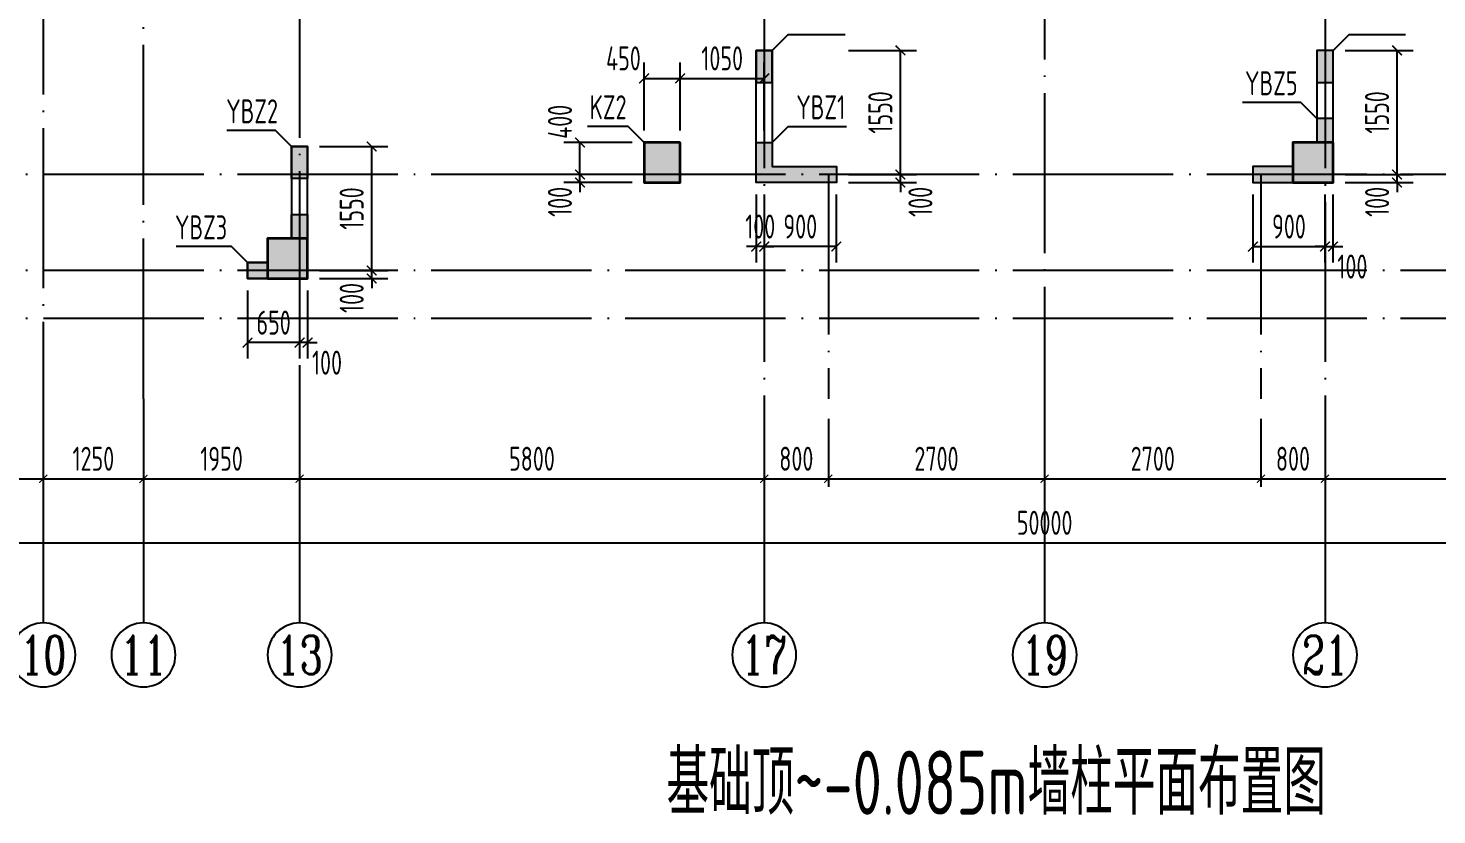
# Model space of a CAD drawing. Extents: x -668857 to 185752, y -270966 to 286822.
# Drawn here: x -306025 to -288441, y 196513 to 206339 of the extents above; entities that cross this region are included whole.
import ezdxf
from ezdxf.enums import TextEntityAlignment as Align

# ---------------------------------------------------------------- set-up
doc = ezdxf.new("R2010")
doc.units = 0
doc.header["$LTSCALE"] = 1000
doc.linetypes.add('DOTE', pattern=[2.42, 2, -0.2, 0.02, -0.2])
doc.layers.get('0').update_dxf_attribs({"linetype": 'CONTINUOUS'})
doc.layers.get('DEFPOINTS').update_dxf_attribs({"linetype": 'CONTINUOUS'})
for name, color, linetype in [('A-AXIS', 1, 'CONTINUOUS'), ('A-DOTE', 10, 'DOTE'), ('AXIS_NUM', 7, 'CONTINUOUS'), ('COLU_DE_TEXT', 7, 'CONTINUOUS'), ('LABEL', 1, 'CONTINUOUS'), ('PUB_TEXT', 2, 'CONTINUOUS'), ('S-Q墙实线', 6, 'CONTINUOUS'), ('S-Q墙标注', 3, 'CONTINUOUS'), ('S-X详图填充', 252, 'CONTINUOUS'), ('S-X详图实线', 4, 'CONTINUOUS'), ('S-Y一般标注', 3, 'CONTINUOUS'), ('S-Z柱实线', 6, 'CONTINUOUS')]:
    doc.layers.add(name, color=color, linetype=linetype)
doc.styles.add('TSSD_Axis', font='complex.shx', dxfattribs={"width": 0.7, "bigfont": 'hztxt.shx'})
doc.styles.add('TSSD_DIMENSION', font='Tssdeng.shx', dxfattribs={"width": 0.7, "bigfont": 'tssdchn.shx'})
doc.styles.add('TSSD_REIN', font='tssdeng.shx', dxfattribs={"width": 0.7, "height": 300, "bigfont": 'tssdchn.shx'})
doc.styles.add('结构文字', font='zstxt.shx', dxfattribs={"width": 0.7, "bigfont": 'zshz.shx'})
doc.dimstyles.new('STRUCK', dxfattribs={"dimtxt": 400, "dimasz": 121, "dimexe": 200, "dimexo": 150, "dimgap": 115, "dimtad": 1, "dimdec": 0, "dimdsep": 46, "dimtxsty": '结构文字', "dimblk": 'ARCHTICK', "dimcen": 400, "dimclrd": 3, "dimclre": 3, "dimclrt": 7, "dimadec": 0, "dimazin": 0, "dimtfac": 1, "dimtdec": 0, "dimtix": 1, "dimtmove": 2, "dimatfit": 3, "dimldrblk": '_DIMX', "dimfxl": 1, "dimtolj": 1, "dimtzin": 0, "dimarcsym": 0})
doc.dimstyles.new('TSSD_100_100', dxfattribs={"dimtxt": 300, "dimasz": 100, "dimexe": 100, "dimexo": 250, "dimgap": 100, "dimtad": 1, "dimdec": 0, "dimzin": 0, "dimdsep": 46, "dimtxsty": 'TSSD_DIMENSION', "dimblk": 'ARCHTICK', "dimcen": 0, "dimdle": 100, "dimclrt": 7, "dimadec": 0, "dimazin": 0, "dimtfac": 1, "dimtdec": 0, "dimtix": 1, "dimtmove": 2, "dimatfit": 3, "dimldrblk": 'ARCHTICK', "dimfxl": 1, "dimtolj": 1, "dimtzin": 0, "dimarcsym": 0})

# ---------------------------------------------------------------- blocks, each defined once
blk = doc.blocks.new('_ArchTick')
at = {"color": 0, "linetype": 'ByBlock', "const_width": 0.15}
blk.add_lwpolyline([(-0.5, -0.5), (0.5, 0.5)], dxfattribs=at)
blk = doc.blocks.new('*D691')
at = {"layer": 'DEFPOINTS', "color": 0, "transparency": 16777216}
for p in [(-295937, 204511), (-295137, 204511), (-295937, 204411)]:
    blk.add_point(p, dxfattribs=at)
at = {"layer": 'S-Q墙标注', "color": 3, "lineweight": -2, "transparency": 16777216}
for p, q in [((-295787, 204511), (-294937, 204511)), ((-295137, 204511), (-295137, 204632)), ((-295137, 204411), (-295137, 204511)), ((-295787, 204411), (-294937, 204411)), ((-295137, 204411), (-295137, 204290))]:
    blk.add_line(p, q, dxfattribs=at)
at = {"layer": 'S-Q墙标注', "color": 3, "lineweight": -2, "transparency": 16777216, "xscale": 121, "yscale": 121, "zscale": 121}
for p, rotation in [((-295137, 204511), 270), ((-295137, 204411), 90)]:
    blk.add_blockref('_ArchTick', p, dxfattribs=dict(at, rotation=rotation))
at = {"layer": 'S-Q墙标注', "color": 7, "transparency": 16777216, "insert": (-294887, 204169), "char_height": 300, "attachment_point": 5, "rotation": 90, "style": 'TSSD_REIN'}
blk.add_mtext('\\A1;100', dxfattribs=at)
blk = doc.blocks.new('_DIMX')
blk.add_line((-150, 0), (150, 0))
at = {"const_width": 50}
blk.add_lwpolyline([(-70, -70), (70, 70)], dxfattribs=at)
blk = doc.blocks.new('*D692')
at = {"layer": 'DEFPOINTS', "color": 0, "transparency": 16777216}
for p in [(-295937, 206061), (-295137, 206061), (-295937, 204511)]:
    blk.add_point(p, dxfattribs=at)
at = {"layer": 'S-Q墙标注', "color": 3, "lineweight": -2, "transparency": 16777216}
for p, q in [((-295787, 206061), (-294937, 206061)), ((-295137, 204511), (-295137, 206061)), ((-295787, 204511), (-294937, 204511))]:
    blk.add_line(p, q, dxfattribs=at)
at = {"layer": 'S-Q墙标注', "color": 3, "lineweight": -2, "transparency": 16777216, "xscale": 121, "yscale": 121, "zscale": 121}
for p, rotation in [((-295137, 206061), 90), ((-295137, 204511), 270)]:
    blk.add_blockref('_ArchTick', p, dxfattribs=dict(at, rotation=rotation))
at = {"layer": 'S-Q墙标注', "color": 7, "transparency": 16777216, "insert": (-295387, 205286), "char_height": 300, "attachment_point": 5, "rotation": 90, "style": 'TSSD_REIN'}
blk.add_mtext('\\A1;1550', dxfattribs=at)
blk = doc.blocks.new('*D693')
at = {"layer": 'DEFPOINTS', "color": 0, "transparency": 16777216}
for p in [(-296837, 204411), (-295937, 204411), (-296837, 203611)]:
    blk.add_point(p, dxfattribs=at)
at = {"layer": 'S-Q墙标注', "color": 3, "lineweight": -2, "transparency": 16777216}
for p, q in [((-296837, 204261), (-296837, 203411)), ((-295937, 204261), (-295937, 203411)), ((-295937, 203611), (-296837, 203611))]:
    blk.add_line(p, q, dxfattribs=at)
at = {"layer": 'S-Q墙标注', "color": 3, "lineweight": -2, "transparency": 16777216, "xscale": 121, "yscale": 121, "zscale": 121, "rotation": 180}
blk.add_blockref('_ArchTick', (-296837, 203611), dxfattribs=at)
at = {"layer": 'S-Q墙标注', "color": 3, "lineweight": -2, "transparency": 16777216, "xscale": 121, "yscale": 121, "zscale": 121}
blk.add_blockref('_ArchTick', (-295937, 203611), dxfattribs=at)
at = {"layer": 'S-Q墙标注', "color": 7, "transparency": 16777216, "insert": (-296387, 203861), "char_height": 300, "attachment_point": 5, "style": 'TSSD_REIN'}
blk.add_mtext('\\A1;900', dxfattribs=at)
blk = doc.blocks.new('*D694')
at = {"layer": 'DEFPOINTS', "color": 0, "transparency": 16777216}
for p in [(-296937, 204411), (-296837, 204411), (-296937, 203611)]:
    blk.add_point(p, dxfattribs=at)
at = {"layer": 'S-Q墙标注', "color": 3, "lineweight": -2, "transparency": 16777216}
for p, q in [((-296937, 204261), (-296937, 203411)), ((-296837, 204261), (-296837, 203411)), ((-296937, 203611), (-297058, 203611)), ((-296837, 203611), (-296937, 203611)), ((-296837, 203611), (-296716, 203611))]:
    blk.add_line(p, q, dxfattribs=at)
at = {"layer": 'S-Q墙标注', "color": 3, "lineweight": -2, "transparency": 16777216, "xscale": 121, "yscale": 121, "zscale": 121}
blk.add_blockref('_ArchTick', (-296937, 203611), dxfattribs=at)
at = {"layer": 'S-Q墙标注', "color": 3, "lineweight": -2, "transparency": 16777216, "xscale": 121, "yscale": 121, "zscale": 121, "rotation": 180}
blk.add_blockref('_ArchTick', (-296837, 203611), dxfattribs=at)
at = {"layer": 'S-Q墙标注', "color": 7, "transparency": 16777216, "insert": (-296887, 203861), "char_height": 300, "attachment_point": 5, "style": 'TSSD_REIN'}
blk.add_mtext('\\A1;100', dxfattribs=at)
blk = doc.blocks.new('*D695')
at = {"layer": 'DEFPOINTS', "color": 0, "transparency": 16777216}
for p in [(-302537, 203311), (-301737, 203311), (-302537, 203211)]:
    blk.add_point(p, dxfattribs=at)
at = {"layer": 'S-Q墙标注', "color": 3, "lineweight": -2, "transparency": 16777216}
for p, q in [((-302387, 203311), (-301537, 203311)), ((-301737, 203311), (-301737, 203432)), ((-301737, 203211), (-301737, 203311)), ((-302387, 203211), (-301537, 203211)), ((-301737, 203211), (-301737, 203090))]:
    blk.add_line(p, q, dxfattribs=at)
at = {"layer": 'S-Q墙标注', "color": 3, "lineweight": -2, "transparency": 16777216, "xscale": 121, "yscale": 121, "zscale": 121}
for p, rotation in [((-301737, 203311), 270), ((-301737, 203211), 90)]:
    blk.add_blockref('_ArchTick', p, dxfattribs=dict(at, rotation=rotation))
at = {"layer": 'S-Q墙标注', "color": 7, "transparency": 16777216, "insert": (-301987, 202969), "char_height": 300, "attachment_point": 5, "rotation": 90, "style": 'TSSD_REIN'}
blk.add_mtext('\\A1;100', dxfattribs=at)
blk = doc.blocks.new('*D696')
at = {"layer": 'DEFPOINTS', "color": 0, "transparency": 16777216}
for p in [(-302537, 204861), (-301737, 204861), (-302537, 203311)]:
    blk.add_point(p, dxfattribs=at)
at = {"layer": 'S-Q墙标注', "color": 3, "lineweight": -2, "transparency": 16777216}
for p, q in [((-302387, 204861), (-301537, 204861)), ((-301737, 203311), (-301737, 204861)), ((-302387, 203311), (-301537, 203311))]:
    blk.add_line(p, q, dxfattribs=at)
at = {"layer": 'S-Q墙标注', "color": 3, "lineweight": -2, "transparency": 16777216, "xscale": 121, "yscale": 121, "zscale": 121}
for p, rotation in [((-301737, 204861), 90), ((-301737, 203311), 270)]:
    blk.add_blockref('_ArchTick', p, dxfattribs=dict(at, rotation=rotation))
at = {"layer": 'S-Q墙标注', "color": 7, "transparency": 16777216, "insert": (-301987, 204086), "char_height": 300, "attachment_point": 5, "rotation": 90, "style": 'TSSD_REIN'}
blk.add_mtext('\\A1;1550', dxfattribs=at)
blk = doc.blocks.new('*D697')
at = {"layer": 'DEFPOINTS', "color": 0, "transparency": 16777216}
for p in [(-302637, 203211), (-302537, 203211), (-302637, 202411)]:
    blk.add_point(p, dxfattribs=at)
at = {"layer": 'S-Q墙标注', "color": 3, "lineweight": -2, "transparency": 16777216}
for p, q in [((-302637, 203061), (-302637, 202211)), ((-302537, 203061), (-302537, 202211)), ((-302637, 202411), (-302758, 202411)), ((-302537, 202411), (-302637, 202411)), ((-302537, 202411), (-302416, 202411))]:
    blk.add_line(p, q, dxfattribs=at)
at = {"layer": 'S-Q墙标注', "color": 3, "lineweight": -2, "transparency": 16777216, "xscale": 121, "yscale": 121, "zscale": 121}
blk.add_blockref('_ArchTick', (-302637, 202411), dxfattribs=at)
at = {"layer": 'S-Q墙标注', "color": 3, "lineweight": -2, "transparency": 16777216, "xscale": 121, "yscale": 121, "zscale": 121, "rotation": 180}
blk.add_blockref('_ArchTick', (-302537, 202411), dxfattribs=at)
at = {"layer": 'S-Q墙标注', "color": 7, "transparency": 16777216, "insert": (-302295, 202161), "char_height": 300, "attachment_point": 5, "style": 'TSSD_REIN'}
blk.add_mtext('\\A1;100', dxfattribs=at)
blk = doc.blocks.new('*D698')
at = {"layer": 'DEFPOINTS', "color": 0, "transparency": 16777216}
for p in [(-303287, 203211), (-302637, 203211), (-303287, 202411)]:
    blk.add_point(p, dxfattribs=at)
at = {"layer": 'S-Q墙标注', "color": 3, "lineweight": -2, "transparency": 16777216}
for p, q in [((-303287, 203061), (-303287, 202211)), ((-302637, 203061), (-302637, 202211)), ((-302637, 202411), (-303287, 202411))]:
    blk.add_line(p, q, dxfattribs=at)
at = {"layer": 'S-Q墙标注', "color": 3, "lineweight": -2, "transparency": 16777216, "xscale": 121, "yscale": 121, "zscale": 121, "rotation": 180}
blk.add_blockref('_ArchTick', (-303287, 202411), dxfattribs=at)
at = {"layer": 'S-Q墙标注', "color": 3, "lineweight": -2, "transparency": 16777216, "xscale": 121, "yscale": 121, "zscale": 121}
blk.add_blockref('_ArchTick', (-302637, 202411), dxfattribs=at)
at = {"layer": 'S-Q墙标注', "color": 7, "transparency": 16777216, "insert": (-302962, 202661), "char_height": 300, "attachment_point": 5, "style": 'TSSD_REIN'}
blk.add_mtext('\\A1;650', dxfattribs=at)
blk = doc.blocks.new('*D764')
at = {"layer": 'DEFPOINTS', "color": 0, "transparency": 16777216}
for p in [(-289737, 204511), (-288937, 204511), (-289737, 204411)]:
    blk.add_point(p, dxfattribs=at)
at = {"layer": 'S-Q墙标注', "color": 3, "lineweight": -2, "transparency": 16777216}
for p, q in [((-289587, 204511), (-288737, 204511)), ((-288937, 204511), (-288937, 204632)), ((-288937, 204411), (-288937, 204511)), ((-289587, 204411), (-288737, 204411)), ((-288937, 204411), (-288937, 204290))]:
    blk.add_line(p, q, dxfattribs=at)
at = {"layer": 'S-Q墙标注', "color": 3, "lineweight": -2, "transparency": 16777216, "xscale": 121, "yscale": 121, "zscale": 121}
for p, rotation in [((-288937, 204511), 270), ((-288937, 204411), 90)]:
    blk.add_blockref('_ArchTick', p, dxfattribs=dict(at, rotation=rotation))
at = {"layer": 'S-Q墙标注', "color": 7, "transparency": 16777216, "insert": (-289187, 204169), "char_height": 300, "attachment_point": 5, "rotation": 90, "style": 'TSSD_REIN'}
blk.add_mtext('\\A1;100', dxfattribs=at)
blk = doc.blocks.new('*D765')
at = {"layer": 'DEFPOINTS', "color": 0, "transparency": 16777216}
for p in [(-289737, 206061), (-288937, 206061), (-289737, 204511)]:
    blk.add_point(p, dxfattribs=at)
at = {"layer": 'S-Q墙标注', "color": 3, "lineweight": -2, "transparency": 16777216}
for p, q in [((-289587, 206061), (-288737, 206061)), ((-288937, 204511), (-288937, 206061)), ((-289587, 204511), (-288737, 204511))]:
    blk.add_line(p, q, dxfattribs=at)
at = {"layer": 'S-Q墙标注', "color": 3, "lineweight": -2, "transparency": 16777216, "xscale": 121, "yscale": 121, "zscale": 121}
for p, rotation in [((-288937, 206061), 90), ((-288937, 204511), 270)]:
    blk.add_blockref('_ArchTick', p, dxfattribs=dict(at, rotation=rotation))
at = {"layer": 'S-Q墙标注', "color": 7, "transparency": 16777216, "insert": (-289187, 205286), "char_height": 300, "attachment_point": 5, "rotation": 90, "style": 'TSSD_REIN'}
blk.add_mtext('\\A1;1550', dxfattribs=at)
blk = doc.blocks.new('*D766')
at = {"layer": 'DEFPOINTS', "color": 0, "transparency": 16777216}
for p in [(-290737, 204411), (-289837, 204411), (-289837, 203611)]:
    blk.add_point(p, dxfattribs=at)
at = {"layer": 'S-Q墙标注', "color": 3, "lineweight": -2, "transparency": 16777216}
for p, q in [((-290737, 204261), (-290737, 203411)), ((-289837, 204261), (-289837, 203411)), ((-290737, 203611), (-289837, 203611))]:
    blk.add_line(p, q, dxfattribs=at)
at = {"layer": 'S-Q墙标注', "color": 3, "lineweight": -2, "transparency": 16777216, "xscale": 121, "yscale": 121, "zscale": 121, "rotation": 180}
blk.add_blockref('_ArchTick', (-290737, 203611), dxfattribs=at)
at = {"layer": 'S-Q墙标注', "color": 3, "lineweight": -2, "transparency": 16777216, "xscale": 121, "yscale": 121, "zscale": 121}
blk.add_blockref('_ArchTick', (-289837, 203611), dxfattribs=at)
at = {"layer": 'S-Q墙标注', "color": 7, "transparency": 16777216, "insert": (-290287, 203861), "char_height": 300, "attachment_point": 5, "style": 'TSSD_REIN'}
blk.add_mtext('\\A1;900', dxfattribs=at)
blk = doc.blocks.new('*D767')
at = {"layer": 'DEFPOINTS', "color": 0, "transparency": 16777216}
for p in [(-289837, 204411), (-289737, 204411), (-289737, 203611)]:
    blk.add_point(p, dxfattribs=at)
at = {"layer": 'S-Q墙标注', "color": 3, "lineweight": -2, "transparency": 16777216}
for p, q in [((-289837, 204261), (-289837, 203411)), ((-289737, 204261), (-289737, 203411)), ((-289837, 203611), (-289958, 203611)), ((-289837, 203611), (-289737, 203611)), ((-289737, 203611), (-289616, 203611))]:
    blk.add_line(p, q, dxfattribs=at)
at = {"layer": 'S-Q墙标注', "color": 3, "lineweight": -2, "transparency": 16777216, "xscale": 121, "yscale": 121, "zscale": 121}
blk.add_blockref('_ArchTick', (-289837, 203611), dxfattribs=at)
at = {"layer": 'S-Q墙标注', "color": 3, "lineweight": -2, "transparency": 16777216, "xscale": 121, "yscale": 121, "zscale": 121, "rotation": 180}
blk.add_blockref('_ArchTick', (-289737, 203611), dxfattribs=at)
at = {"layer": 'S-Q墙标注', "color": 7, "transparency": 16777216, "insert": (-289495, 203361), "char_height": 300, "attachment_point": 5, "style": 'TSSD_REIN'}
blk.add_mtext('\\A1;100', dxfattribs=at)
blk = doc.blocks.new('20210825.01504759')
at = {"layer": 'S-Z柱实线', "color": 2, "lineweight": 35}
for points in [[(15350, 4000), (14900, 4000), (14900, 3500), (15350, 3500)], [(23500, 4000), (23000, 4000), (23000, 3500), (23500, 3500)], [(10700, 2800), (10200, 2800), (10200, 2300), (10700, 2300)]]:
    blk.add_lwpolyline(points, close=True, dxfattribs=at)
blk = doc.blocks.new('*D955')
at = {"layer": 'DEFPOINTS', "color": 0, "transparency": 16777216}
for p in [(18350, 5400), (20300, 5400), (20300, 4400)]:
    blk.add_point(p, dxfattribs=at)
at = {"layer": 'S-Y一般标注', "color": 0, "lineweight": -2, "transparency": 16777216}
for p, q in [((18350, 5150), (18350, 4300)), ((20300, 5150), (20300, 4300)), ((18250, 4400), (20400, 4400))]:
    blk.add_line(p, q, dxfattribs=at)
at = {"layer": 'S-Y一般标注', "color": 0, "lineweight": -2, "transparency": 16777216, "xscale": 100, "yscale": 100, "zscale": 100, "rotation": 180}
blk.add_blockref('_ArchTick', (18350, 4400), dxfattribs=at)
at = {"layer": 'S-Y一般标注', "color": 0, "lineweight": -2, "transparency": 16777216, "xscale": 100, "yscale": 100, "zscale": 100}
blk.add_blockref('_ArchTick', (20300, 4400), dxfattribs=at)
at = {"layer": 'S-Y一般标注', "color": 7, "transparency": 16777216, "insert": (19325, 4650), "char_height": 300, "attachment_point": 5, "style": 'TSSD_DIMENSION'}
blk.add_mtext('\\A1;1950', dxfattribs=at)
blk = doc.blocks.new('ts_axno')
at = {"color": 0, "linetype": 'ByBlock', "lineweight": -2}
blk.add_circle((0, 0), 0.5, dxfattribs=at)
at = {"color": 0, "linetype": 'ByBlock', "lineweight": -2, "style": 'TSSD_Axis', "width": 0.7}
blk.add_attdef('A', text='', height=0.6, dxfattribs=at).set_placement((0, 0), align=Align.MIDDLE_CENTER)
blk = doc.blocks.new('*D956')
at = {"layer": 'DEFPOINTS', "color": 0, "transparency": 16777216}
for p in [(20300, 5400), (26100, 5400), (26100, 4400)]:
    blk.add_point(p, dxfattribs=at)
at = {"layer": 'S-Y一般标注', "color": 0, "lineweight": -2, "transparency": 16777216}
for p, q in [((20300, 5150), (20300, 4300)), ((26100, 5150), (26100, 4300)), ((20200, 4400), (26200, 4400))]:
    blk.add_line(p, q, dxfattribs=at)
at = {"layer": 'S-Y一般标注', "color": 0, "lineweight": -2, "transparency": 16777216, "xscale": 100, "yscale": 100, "zscale": 100, "rotation": 180}
blk.add_blockref('_ArchTick', (20300, 4400), dxfattribs=at)
at = {"layer": 'S-Y一般标注', "color": 0, "lineweight": -2, "transparency": 16777216, "xscale": 100, "yscale": 100, "zscale": 100}
blk.add_blockref('_ArchTick', (26100, 4400), dxfattribs=at)
at = {"layer": 'S-Y一般标注', "color": 7, "transparency": 16777216, "insert": (23200, 4650), "char_height": 300, "attachment_point": 5, "style": 'TSSD_DIMENSION'}
blk.add_mtext('\\A1;5800', dxfattribs=at)
blk = doc.blocks.new('*D957')
at = {"layer": 'DEFPOINTS', "color": 0, "transparency": 16777216}
for p in [(26100, 5400), (26900, 5400), (26900, 4400)]:
    blk.add_point(p, dxfattribs=at)
at = {"layer": 'S-Y一般标注', "color": 0, "lineweight": -2, "transparency": 16777216}
for p, q in [((26100, 5150), (26100, 4300)), ((26900, 5150), (26900, 4300)), ((26000, 4400), (27000, 4400))]:
    blk.add_line(p, q, dxfattribs=at)
at = {"layer": 'S-Y一般标注', "color": 0, "lineweight": -2, "transparency": 16777216, "xscale": 100, "yscale": 100, "zscale": 100, "rotation": 180}
blk.add_blockref('_ArchTick', (26100, 4400), dxfattribs=at)
at = {"layer": 'S-Y一般标注', "color": 0, "lineweight": -2, "transparency": 16777216, "xscale": 100, "yscale": 100, "zscale": 100}
blk.add_blockref('_ArchTick', (26900, 4400), dxfattribs=at)
at = {"layer": 'S-Y一般标注', "color": 7, "transparency": 16777216, "insert": (26500, 4650), "char_height": 300, "attachment_point": 5, "style": 'TSSD_DIMENSION'}
blk.add_mtext('\\A1;800', dxfattribs=at)
blk = doc.blocks.new('*D958')
at = {"layer": 'DEFPOINTS', "color": 0, "transparency": 16777216}
for p in [(26900, 5400), (29600, 5400), (29600, 4400)]:
    blk.add_point(p, dxfattribs=at)
at = {"layer": 'S-Y一般标注', "color": 0, "lineweight": -2, "transparency": 16777216}
for p, q in [((26900, 5150), (26900, 4300)), ((29600, 5150), (29600, 4300)), ((26800, 4400), (29700, 4400))]:
    blk.add_line(p, q, dxfattribs=at)
at = {"layer": 'S-Y一般标注', "color": 0, "lineweight": -2, "transparency": 16777216, "xscale": 100, "yscale": 100, "zscale": 100, "rotation": 180}
blk.add_blockref('_ArchTick', (26900, 4400), dxfattribs=at)
at = {"layer": 'S-Y一般标注', "color": 0, "lineweight": -2, "transparency": 16777216, "xscale": 100, "yscale": 100, "zscale": 100}
blk.add_blockref('_ArchTick', (29600, 4400), dxfattribs=at)
at = {"layer": 'S-Y一般标注', "color": 7, "transparency": 16777216, "insert": (28250, 4650), "char_height": 300, "attachment_point": 5, "style": 'TSSD_DIMENSION'}
blk.add_mtext('\\A1;2700', dxfattribs=at)
blk = doc.blocks.new('*D959')
at = {"layer": 'DEFPOINTS', "color": 0, "transparency": 16777216}
for p in [(32300, 5400), (33100, 5400), (33100, 4400)]:
    blk.add_point(p, dxfattribs=at)
at = {"layer": 'S-Y一般标注', "color": 0, "lineweight": -2, "transparency": 16777216}
for p, q in [((32300, 5150), (32300, 4300)), ((33100, 5150), (33100, 4300)), ((32200, 4400), (33200, 4400))]:
    blk.add_line(p, q, dxfattribs=at)
at = {"layer": 'S-Y一般标注', "color": 0, "lineweight": -2, "transparency": 16777216, "xscale": 100, "yscale": 100, "zscale": 100, "rotation": 180}
blk.add_blockref('_ArchTick', (32300, 4400), dxfattribs=at)
at = {"layer": 'S-Y一般标注', "color": 0, "lineweight": -2, "transparency": 16777216, "xscale": 100, "yscale": 100, "zscale": 100}
blk.add_blockref('_ArchTick', (33100, 4400), dxfattribs=at)
at = {"layer": 'S-Y一般标注', "color": 7, "transparency": 16777216, "insert": (32700, 4650), "char_height": 300, "attachment_point": 5, "style": 'TSSD_DIMENSION'}
blk.add_mtext('\\A1;800', dxfattribs=at)
blk = doc.blocks.new('*D960')
at = {"layer": 'DEFPOINTS', "color": 0, "transparency": 16777216}
for p in [(33100, 5400), (38900, 5400), (38900, 4400)]:
    blk.add_point(p, dxfattribs=at)
at = {"layer": 'S-Y一般标注', "color": 0, "lineweight": -2, "transparency": 16777216}
for p, q in [((33100, 5150), (33100, 4300)), ((38900, 5150), (38900, 4300)), ((33000, 4400), (39000, 4400))]:
    blk.add_line(p, q, dxfattribs=at)
at = {"layer": 'S-Y一般标注', "color": 0, "lineweight": -2, "transparency": 16777216, "xscale": 100, "yscale": 100, "zscale": 100, "rotation": 180}
blk.add_blockref('_ArchTick', (33100, 4400), dxfattribs=at)
at = {"layer": 'S-Y一般标注', "color": 0, "lineweight": -2, "transparency": 16777216, "xscale": 100, "yscale": 100, "zscale": 100}
blk.add_blockref('_ArchTick', (38900, 4400), dxfattribs=at)
at = {"layer": 'S-Y一般标注', "color": 7, "transparency": 16777216, "insert": (36000, 4650), "char_height": 300, "attachment_point": 5, "style": 'TSSD_DIMENSION'}
blk.add_mtext('\\A1;5800', dxfattribs=at)
blk = doc.blocks.new('*D965')
at = {"layer": 'DEFPOINTS', "color": 0, "transparency": 16777216}
for p in [(4600, 5400), (54600, 5400), (54600, 3600)]:
    blk.add_point(p, dxfattribs=at)
at = {"layer": 'S-Y一般标注', "color": 0, "lineweight": -2, "transparency": 16777216}
for p, q in [((4600, 5150), (4600, 3500)), ((54600, 5150), (54600, 3500)), ((4500, 3600), (54700, 3600))]:
    blk.add_line(p, q, dxfattribs=at)
at = {"layer": 'S-Y一般标注', "color": 0, "lineweight": -2, "transparency": 16777216, "xscale": 100, "yscale": 100, "zscale": 100, "rotation": 180}
blk.add_blockref('_ArchTick', (4600, 3600), dxfattribs=at)
at = {"layer": 'S-Y一般标注', "color": 0, "lineweight": -2, "transparency": 16777216, "xscale": 100, "yscale": 100, "zscale": 100}
blk.add_blockref('_ArchTick', (54600, 3600), dxfattribs=at)
at = {"layer": 'S-Y一般标注', "color": 7, "transparency": 16777216, "insert": (29600, 3850), "char_height": 300, "attachment_point": 5, "style": 'TSSD_DIMENSION'}
blk.add_mtext('\\A1;50000', dxfattribs=at)
blk = doc.blocks.new('*D968')
at = {"layer": 'DEFPOINTS', "color": 0, "transparency": 16777216}
for p in [(29600, 5400), (32300, 5400), (32300, 4400)]:
    blk.add_point(p, dxfattribs=at)
at = {"layer": 'S-Y一般标注', "color": 0, "lineweight": -2, "transparency": 16777216}
for p, q in [((29600, 5150), (29600, 4300)), ((32300, 5150), (32300, 4300)), ((29500, 4400), (32400, 4400))]:
    blk.add_line(p, q, dxfattribs=at)
at = {"layer": 'S-Y一般标注', "color": 0, "lineweight": -2, "transparency": 16777216, "xscale": 100, "yscale": 100, "zscale": 100, "rotation": 180}
blk.add_blockref('_ArchTick', (29600, 4400), dxfattribs=at)
at = {"layer": 'S-Y一般标注', "color": 0, "lineweight": -2, "transparency": 16777216, "xscale": 100, "yscale": 100, "zscale": 100}
blk.add_blockref('_ArchTick', (32300, 4400), dxfattribs=at)
at = {"layer": 'S-Y一般标注', "color": 7, "transparency": 16777216, "insert": (30950, 4650), "char_height": 300, "attachment_point": 5, "style": 'TSSD_DIMENSION'}
blk.add_mtext('\\A1;2700', dxfattribs=at)
blk = doc.blocks.new('*D984')
at = {"layer": 'DEFPOINTS', "color": 0, "transparency": 16777216}
for p in [(15850, 5400), (17100, 5400), (17100, 4400)]:
    blk.add_point(p, dxfattribs=at)
at = {"layer": 'S-Y一般标注', "color": 0, "lineweight": -2, "transparency": 16777216}
for p, q in [((15850, 5150), (15850, 4300)), ((17100, 5150), (17100, 4300)), ((15750, 4400), (17200, 4400))]:
    blk.add_line(p, q, dxfattribs=at)
at = {"layer": 'S-Y一般标注', "color": 0, "lineweight": -2, "transparency": 16777216, "xscale": 100, "yscale": 100, "zscale": 100, "rotation": 180}
blk.add_blockref('_ArchTick', (15850, 4400), dxfattribs=at)
at = {"layer": 'S-Y一般标注', "color": 0, "lineweight": -2, "transparency": 16777216, "xscale": 100, "yscale": 100, "zscale": 100}
blk.add_blockref('_ArchTick', (17100, 4400), dxfattribs=at)
at = {"layer": 'S-Y一般标注', "color": 7, "transparency": 16777216, "insert": (16475, 4650), "char_height": 300, "attachment_point": 5, "style": 'TSSD_DIMENSION'}
blk.add_mtext('\\A1;1250', dxfattribs=at)
blk = doc.blocks.new('*D985')
at = {"layer": 'DEFPOINTS', "color": 0, "transparency": 16777216}
for p in [(17100, 5400), (18350, 5400), (18350, 4400)]:
    blk.add_point(p, dxfattribs=at)
at = {"layer": 'S-Y一般标注', "color": 0, "lineweight": -2, "transparency": 16777216}
for p, q in [((17100, 5150), (17100, 4300)), ((18350, 5150), (18350, 4300)), ((17000, 4400), (18450, 4400))]:
    blk.add_line(p, q, dxfattribs=at)
at = {"layer": 'S-Y一般标注', "color": 0, "lineweight": -2, "transparency": 16777216, "xscale": 100, "yscale": 100, "zscale": 100, "rotation": 180}
blk.add_blockref('_ArchTick', (17100, 4400), dxfattribs=at)
at = {"layer": 'S-Y一般标注', "color": 0, "lineweight": -2, "transparency": 16777216, "xscale": 100, "yscale": 100, "zscale": 100}
blk.add_blockref('_ArchTick', (18350, 4400), dxfattribs=at)
at = {"layer": 'S-Y一般标注', "color": 7, "transparency": 16777216, "insert": (17725, 4650), "char_height": 300, "attachment_point": 5, "style": 'TSSD_DIMENSION'}
blk.add_mtext('\\A1;1250', dxfattribs=at)
blk = doc.blocks.new('*D910')
at = {"layer": 'DEFPOINTS', "color": 0, "transparency": 16777216}
for p in [(-297887, 205711), (-298337, 204911), (-297887, 204911)]:
    blk.add_point(p, dxfattribs=at)
at = {"layer": 'S-Q墙标注', "color": 3, "lineweight": -2, "transparency": 16777216}
for p, q in [((-298337, 205061), (-298337, 205911)), ((-297887, 205061), (-297887, 205911)), ((-298337, 205711), (-297887, 205711))]:
    blk.add_line(p, q, dxfattribs=at)
at = {"layer": 'S-Q墙标注', "color": 3, "lineweight": -2, "transparency": 16777216, "xscale": 121, "yscale": 121, "zscale": 121, "rotation": 180}
blk.add_blockref('_ArchTick', (-298337, 205711), dxfattribs=at)
at = {"layer": 'S-Q墙标注', "color": 3, "lineweight": -2, "transparency": 16777216, "xscale": 121, "yscale": 121, "zscale": 121}
blk.add_blockref('_ArchTick', (-297887, 205711), dxfattribs=at)
at = {"layer": 'S-Q墙标注', "color": 7, "transparency": 16777216, "insert": (-298595, 205961), "char_height": 300, "attachment_point": 5, "style": 'TSSD_REIN'}
blk.add_mtext('\\A1;450', dxfattribs=at)
blk = doc.blocks.new('*D911')
at = {"layer": 'DEFPOINTS', "color": 0, "transparency": 16777216}
for p in [(-296837, 205711), (-297887, 204911), (-296837, 204911)]:
    blk.add_point(p, dxfattribs=at)
at = {"layer": 'S-Q墙标注', "color": 3, "lineweight": -2, "transparency": 16777216}
for p, q in [((-297887, 205061), (-297887, 205911)), ((-296837, 205061), (-296837, 205911)), ((-297887, 205711), (-296837, 205711))]:
    blk.add_line(p, q, dxfattribs=at)
at = {"layer": 'S-Q墙标注', "color": 3, "lineweight": -2, "transparency": 16777216, "xscale": 121, "yscale": 121, "zscale": 121, "rotation": 180}
blk.add_blockref('_ArchTick', (-297887, 205711), dxfattribs=at)
at = {"layer": 'S-Q墙标注', "color": 3, "lineweight": -2, "transparency": 16777216, "xscale": 121, "yscale": 121, "zscale": 121}
blk.add_blockref('_ArchTick', (-296837, 205711), dxfattribs=at)
at = {"layer": 'S-Q墙标注', "color": 7, "transparency": 16777216, "insert": (-297362, 205961), "char_height": 300, "attachment_point": 5, "style": 'TSSD_REIN'}
blk.add_mtext('\\A1;1050', dxfattribs=at)
blk = doc.blocks.new('*D912')
at = {"layer": 'DEFPOINTS', "color": 0, "transparency": 16777216}
for p in [(-299137, 204511), (-298337, 204511), (-298337, 204411)]:
    blk.add_point(p, dxfattribs=at)
at = {"layer": 'S-Q墙标注', "color": 3, "lineweight": -2, "transparency": 16777216}
for p, q in [((-298487, 204511), (-299337, 204511)), ((-299137, 204511), (-299137, 204632)), ((-299137, 204411), (-299137, 204511)), ((-298487, 204411), (-299337, 204411)), ((-299137, 204411), (-299137, 204290))]:
    blk.add_line(p, q, dxfattribs=at)
at = {"layer": 'S-Q墙标注', "color": 3, "lineweight": -2, "transparency": 16777216, "xscale": 121, "yscale": 121, "zscale": 121}
for p, rotation in [((-299137, 204511), 270), ((-299137, 204411), 90)]:
    blk.add_blockref('_ArchTick', p, dxfattribs=dict(at, rotation=rotation))
at = {"layer": 'S-Q墙标注', "color": 7, "transparency": 16777216, "insert": (-299387, 204169), "char_height": 300, "attachment_point": 5, "rotation": 90, "style": 'TSSD_REIN'}
blk.add_mtext('\\A1;100', dxfattribs=at)
blk = doc.blocks.new('*D913')
at = {"layer": 'DEFPOINTS', "color": 0, "transparency": 16777216}
for p in [(-299137, 204911), (-298337, 204911), (-298337, 204511)]:
    blk.add_point(p, dxfattribs=at)
at = {"layer": 'S-Q墙标注', "color": 3, "lineweight": -2, "transparency": 16777216}
for p, q in [((-298487, 204911), (-299337, 204911)), ((-299137, 204511), (-299137, 204911)), ((-298487, 204511), (-299337, 204511))]:
    blk.add_line(p, q, dxfattribs=at)
at = {"layer": 'S-Q墙标注', "color": 3, "lineweight": -2, "transparency": 16777216, "xscale": 121, "yscale": 121, "zscale": 121}
for p, rotation in [((-299137, 204911), 90), ((-299137, 204511), 270)]:
    blk.add_blockref('_ArchTick', p, dxfattribs=dict(at, rotation=rotation))
at = {"layer": 'S-Q墙标注', "color": 7, "transparency": 16777216, "insert": (-299387, 205169), "char_height": 300, "attachment_point": 5, "rotation": 90, "style": 'TSSD_REIN'}
blk.add_mtext('\\A1;400', dxfattribs=at)
blk = doc.blocks.new('20210825.02044469')
at = {"layer": 'A-AXIS'}
for p, q in [((17100, 5400), (17100, 2600)), ((18350, 5400), (18350, 2600)), ((20300, 5400), (20300, 2600)), ((26100, 5400), (26100, 2600)), ((29600, 5400), (29600, 2600)), ((33100, 5400), (33100, 2600))]:
    blk.add_line(p, q, dxfattribs=at)
at = {"layer": 'A-DOTE'}
for p, q in [((29600, 23738.1), (29600, 5400)), ((20299.8, 15500), (20300, 5400)), ((18350, 5400), (18350, 13300)), ((26100, 12700), (26100, 5400)), ((33100, 12700), (33100, 5400)), ((17100, 11200), (17100, 5400)), ((57823.9, 8200), (3600, 8200)), ((26900, 8200), (26900, 5400)), ((32300, 8200), (32300, 5400)), ((57823.9, 7000), (3600, 7000)), ((57823.9, 6400), (3600, 6400))]:
    blk.add_line(p, q, dxfattribs=at)
at = {"layer": 'A-AXIS'}
ref = blk.add_blockref('ts_axno', (17100, 2200), dxfattribs=dict(at, xscale=-800, yscale=800, zscale=800, rotation=180))
ref.add_attrib('8', '10', dxfattribs={"layer": 'AXIS_NUM', "height": 480, "style": 'TSSD_Axis', "width": 0.7}).set_placement((17100, 2200), align=Align.MIDDLE_CENTER)
ref = blk.add_blockref('ts_axno', (18350, 2200), dxfattribs=dict(at, xscale=-800, yscale=800, zscale=800, rotation=180))
ref.add_attrib('19', '11', dxfattribs={"layer": 'AXIS_NUM', "height": 480, "style": 'TSSD_Axis', "width": 0.7}).set_placement((18350, 2200), align=Align.MIDDLE_CENTER)
ref = blk.add_blockref('ts_axno', (20300, 2200), dxfattribs=dict(at, xscale=-800, yscale=800, zscale=800, rotation=180))
ref.add_attrib('8', '13', dxfattribs={"layer": 'AXIS_NUM', "height": 480, "style": 'TSSD_Axis', "width": 0.7}).set_placement((20300, 2200), align=Align.MIDDLE_CENTER)
ref = blk.add_blockref('ts_axno', (26100, 2200), dxfattribs=dict(at, xscale=-800, yscale=800, zscale=800, rotation=180))
ref.add_attrib('10', '17', dxfattribs={"layer": 'AXIS_NUM', "height": 480, "style": 'TSSD_Axis', "width": 0.7}).set_placement((26100, 2200), align=Align.MIDDLE_CENTER)
ref = blk.add_blockref('ts_axno', (29600, 2200), dxfattribs=dict(at, xscale=-800, yscale=800, zscale=800, rotation=180))
ref.add_attrib('13', '19', dxfattribs={"layer": 'AXIS_NUM', "height": 480, "style": 'TSSD_Axis', "width": 0.7}).set_placement((29600, 2200), align=Align.MIDDLE_CENTER)
ref = blk.add_blockref('ts_axno', (33100, 2200), dxfattribs=dict(at, xscale=-800, yscale=800, zscale=800, rotation=180))
ref.add_attrib('13', '21', dxfattribs={"layer": 'AXIS_NUM', "height": 480, "style": 'TSSD_Axis', "width": 0.7}).set_placement((33100, 2200), align=Align.MIDDLE_CENTER)
at = {"layer": 'S-Y一般标注'}
for base, p1, p2, picture, middle in [((54600, 3600), (4600, 5400), (54600, 5400), '*D965', (29600, 3850)), ((17100, 4400), (15850, 5400), (17100, 5400), '*D984', (16475, 4650)), ((18350, 4400), (17100, 5400), (18350, 5400), '*D985', (17725, 4650)), ((20300, 4400), (18350, 5400), (20300, 5400), '*D955', (19325, 4650)), ((26100, 4400), (20300, 5400), (26100, 5400), '*D956', (23200, 4650)), ((26900, 4400), (26100, 5400), (26900, 5400), '*D957', (26500, 4650)), ((29600, 4400), (26900, 5400), (29600, 5400), '*D958', (28250, 4650)), ((32300, 4400), (29600, 5400), (32300, 5400), '*D968', (30950, 4650)), ((33100, 4400), (32300, 5400), (33100, 5400), '*D959', (32700, 4650)), ((38900, 4400.1), (33100, 5400), (38900, 5400.1), '*D960', (36000, 4650.1))]:
    dim = blk.add_linear_dim(base=base, p1=p1, p2=p2, dimstyle='TSSD_100_100', dxfattribs=at)
    dim.commit()
    dim.dimension.update_dxf_attribs({"geometry": picture, "text_midpoint": middle})

msp = doc.modelspace()

# ---------------------------------------------------------------- hatches: boundary and pattern name
at = {"layer": 'S-X详图填充'}
h = msp.add_hatch(color=256, dxfattribs=at)
h.dxf.hatch_style = 1
h.paths.add_polyline_path([(-296936.69, 205660.58), (-296736.69, 205660.58), (-296736.69, 206060.58), (-296936.69, 206060.58)])
h = msp.add_hatch(color=256, dxfattribs=at)
h.dxf.hatch_style = 1
h.paths.add_polyline_path([(-289936.67, 205660.58), (-289736.67, 205660.58), (-289736.67, 206060.58), (-289936.67, 206060.58)])
h = msp.add_hatch(color=256, dxfattribs=at)
h.dxf.hatch_style = 1
h.paths.add_polyline_path([(-289736.67, 205210.58), (-289936.67, 205210.58), (-289936.67, 204910.58), (-290236.67, 204910.58), (-290236.67, 204610.58), (-290736.67, 204610.58), (-290736.67, 204410.58), (-289736.67, 204410.58)])
h = msp.add_hatch(color=256, dxfattribs=at)
h.dxf.hatch_style = 1
h.paths.add_polyline_path([(-297887.06, 204410.58), (-298337.06, 204410.58), (-298337.06, 204910.58), (-297887.06, 204910.58)])
h = msp.add_hatch(color=256, dxfattribs=at)
h.dxf.hatch_style = 1
h.paths.add_polyline_path([(-296936.69, 204910.58), (-296736.69, 204910.58), (-296736.69, 204610.58), (-295936.69, 204610.58), (-295936.69, 204410.58), (-296936.69, 204410.58)])
h = msp.add_hatch(color=256, dxfattribs=at)
h.dxf.hatch_style = 1
h.paths.add_polyline_path([(-302536.69, 204460.58), (-302736.69, 204460.58), (-302736.69, 204860.58), (-302536.69, 204860.58)])
h = msp.add_hatch(color=256, dxfattribs=at)
h.dxf.hatch_style = 1
h.paths.add_polyline_path([(-302736.69, 204010.58), (-302536.69, 204010.58), (-302536.69, 203210.58), (-303286.68, 203210.58), (-303286.68, 203410.58), (-303036.69, 203410.58), (-303036.69, 203710.58), (-302736.69, 203710.58)])

# ---------------------------------------------------------------- linework, layer by layer
at = {"layer": 'LABEL'}
for points in [[(-296736.69, 206060.58), (-296536.69, 206260.58), (-295825.79, 206260.58)], [(-289736.67, 206060.58), (-289536.67, 206260.58), (-288830.52, 206260.58)], [(-289936.67, 205210.58), (-290136.67, 205410.58), (-290866.75, 205410.58)], [(-302736.69, 204860.58), (-302936.69, 205060.58), (-303546.29, 205060.58)], [(-298337.06, 204910.58), (-298537.06, 205110.58), (-299044.4, 205110.58)], [(-296736.69, 204910.58), (-296536.69, 205110.58), (-295808.42, 205110.58)], [(-303286.68, 203410.58), (-303486.68, 203610.58), (-304177.51, 203610.58)]]:
    msp.add_lwpolyline(points, dxfattribs=at)
at = {"layer": 'S-Q墙实线', "color": 6}
for points in [[(-296936.68, 204410.58), (-296936.68, 206060.58), (-296736.68, 206060.58), (-296736.68, 204610.58), (-295936.68, 204610.58), (-295936.68, 204410.58)], [(-289736.68, 204410.58), (-289736.68, 206060.58), (-289936.68, 206060.58), (-289936.68, 204910.58), (-290236.68, 204910.58), (-290236.68, 204610.58), (-290736.68, 204610.58), (-290736.68, 204410.58)], [(-302536.68, 203210.58), (-302536.68, 204860.58), (-302736.68, 204860.58), (-302736.68, 203710.58), (-303036.68, 203710.58), (-303036.68, 203410.58), (-303286.68, 203410.58), (-303286.68, 203210.58)]]:
    msp.add_lwpolyline(points, close=True, dxfattribs=at)
at = {"layer": 'S-X详图实线'}
for points in [[(-296936.69, 205660.58), (-296736.69, 205660.58), (-296736.69, 206060.58), (-296936.69, 206060.58), (-296936.69, 205660.58)], [(-289936.67, 205660.58), (-289736.67, 205660.58), (-289736.67, 206060.58), (-289936.67, 206060.58), (-289936.67, 205660.58)], [(-289736.67, 205210.58), (-289936.67, 205210.58), (-289936.67, 204910.58), (-290236.67, 204910.58), (-290236.67, 204610.58), (-290736.67, 204610.58), (-290736.67, 204410.58), (-289736.67, 204410.58), (-289736.67, 205210.58)], [(-297887.06, 204410.58), (-298337.06, 204410.58), (-298337.06, 204910.58), (-297887.06, 204910.58), (-297887.06, 204410.58)], [(-296936.69, 204910.58), (-296736.69, 204910.58), (-296736.69, 204610.58), (-295936.69, 204610.58), (-295936.69, 204410.58), (-296936.69, 204410.58), (-296936.69, 204910.58)], [(-302536.69, 204460.58), (-302736.69, 204460.58), (-302736.69, 204860.58), (-302536.69, 204860.58), (-302536.69, 204460.58)], [(-302736.69, 204010.58), (-302536.69, 204010.58), (-302536.69, 203210.58), (-303286.68, 203210.58), (-303286.68, 203410.58), (-303036.69, 203410.58), (-303036.69, 203710.58), (-302736.69, 203710.58), (-302736.69, 204010.58)]]:
    msp.add_lwpolyline(points, close=True, dxfattribs=at)
at = {"layer": 'S-Z柱实线', "color": 2, "lineweight": 35}
msp.add_lwpolyline([(-297887.06, 204910.58), (-298337.06, 204910.58), (-298337.06, 204410.58), (-297887.06, 204410.58)], close=True, dxfattribs=at)

# ---------------------------------------------------------------- block references
at = {"layer": 'A-DOTE'}
msp.add_blockref('20210825.02044469', (-322936.68, 196310.57), dxfattribs=at)
at = {"layer": 'S-Z柱实线'}
msp.add_blockref('20210825.01504759', (-313236.68, 200910.62), dxfattribs=at)

# ---------------------------------------------------------------- texts
at = {"layer": 'COLU_DE_TEXT', "style": 'TSSD_REIN', "width": 0.7}
for s, p in [('YBZ5', (-290834.36, 205410.58)), ('YBZ2', (-303552.86, 205060.58)), ('KZ2', (-299016.75, 205110.58)), ('YBZ1', (-296436.69, 205110.58)), ('YBZ3', (-304192.45, 203610.58))]:
    msp.add_text(s, height=300, dxfattribs=at).set_placement(p, align=Align.BOTTOM_LEFT)
at = {"layer": 'PUB_TEXT', "color": 7, "style": 'TSSD_REIN', "width": 0.7}
msp.add_text('基础顶~-0.085m墙柱平面布置图', height=800, dxfattribs=at).set_placement((-298057.33, 196515.14))

# ---------------------------------------------------------------- dimensions: what is measured, and where the dimension line sits
at = {"layer": 'S-Q墙标注'}
for base, p1, p2, picture, middle in [((-297887.06, 205710.58), (-298337.06, 204910.57), (-297887.06, 204910.58), '*D910', (-298595.13, 205960.58)), ((-289736.67, 203610.58), (-289836.68, 204410.58), (-289736.67, 204410.58), '*D767', (-289494.74, 203360.58))]:
    dim = msp.add_linear_dim(base=base, p1=p1, p2=p2, dimstyle='STRUCK', override={"dimtxt": 300, "dimgap": 100, "dimtxsty": 'TSSD_REIN'}, dxfattribs=at)
    dim.commit()
    dim.dimension.update_dxf_attribs({"geometry": picture, "text_midpoint": middle, "dimtype": 160})
for base, p1, p2, picture, middle in [((-296836.68, 205710.58), (-297887.06, 204910.58), (-296836.68, 204910.58), '*D911', (-297361.87, 205960.58)), ((-289836.68, 203610.58), (-290736.67, 204410.58), (-289836.68, 204410.58), '*D766', (-290286.67, 203860.58))]:
    dim = msp.add_linear_dim(base=base, p1=p1, p2=p2, dimstyle='STRUCK', override={"dimtxt": 300, "dimgap": 100, "dimtxsty": 'TSSD_REIN'}, dxfattribs=at)
    dim.commit()
    dim.dimension.update_dxf_attribs({"geometry": picture, "text_midpoint": middle})
for base, p1, p2, angle, picture, middle in [((-295136.67, 206060.58), (-295936.67, 204510.58), (-295936.67, 206060.58), 90, '*D692', (-295386.67, 205285.58)), ((-288936.67, 206060.58), (-289736.67, 204510.58), (-289736.67, 206060.58), 90, '*D765', (-289186.67, 205285.58)), ((-301736.69, 204860.58), (-302536.69, 203310.58), (-302536.69, 204860.58), 90, '*D696', (-301986.69, 204085.58)), ((-296936.69, 203610.58), (-296836.68, 204410.58), (-296936.69, 204410.58), 180, '*D694', (-296886.68, 203860.58)), ((-296836.68, 203610.58), (-295936.69, 204410.58), (-296836.68, 204410.58), 180, '*D693', (-296386.68, 203860.58)), ((-303286.68, 202410.58), (-302636.71, 203210.58), (-303286.68, 203210.58), 180, '*D698', (-302961.7, 202660.58))]:
    dim = msp.add_linear_dim(base=base, p1=p1, p2=p2, angle=angle, dimstyle='STRUCK', override={"dimtxt": 300, "dimgap": 100, "dimtxsty": 'TSSD_REIN'}, dxfattribs=at)
    dim.commit()
    dim.dimension.update_dxf_attribs({"geometry": picture, "text_midpoint": middle})
for base, p1, p2, angle, picture, middle in [((-299137.06, 204910.57), (-298337.06, 204510.59), (-298337.06, 204910.57), 90, '*D913', (-299387.06, 205168.65)), ((-299137.06, 204510.59), (-298337.06, 204410.58), (-298337.06, 204510.59), 90, '*D912', (-299387.06, 204168.66)), ((-295136.67, 204510.58), (-295936.67, 204410.58), (-295936.67, 204510.58), 90, '*D691', (-294886.67, 204168.66)), ((-288936.67, 204510.58), (-289736.67, 204410.58), (-289736.67, 204510.58), 90, '*D764', (-289186.67, 204168.66)), ((-301736.69, 203310.58), (-302536.69, 203210.58), (-302536.69, 203310.58), 90, '*D695', (-301986.69, 202968.65)), ((-302636.71, 202410.58), (-302536.69, 203210.58), (-302636.71, 203210.58), 180, '*D697', (-302294.77, 202160.58))]:
    dim = msp.add_linear_dim(base=base, p1=p1, p2=p2, angle=angle, dimstyle='STRUCK', override={"dimtxt": 300, "dimgap": 100, "dimtxsty": 'TSSD_REIN'}, dxfattribs=at)
    dim.commit()
    dim.dimension.update_dxf_attribs({"geometry": picture, "text_midpoint": middle, "dimtype": 160})

doc.saveas('drawing.dxf')
